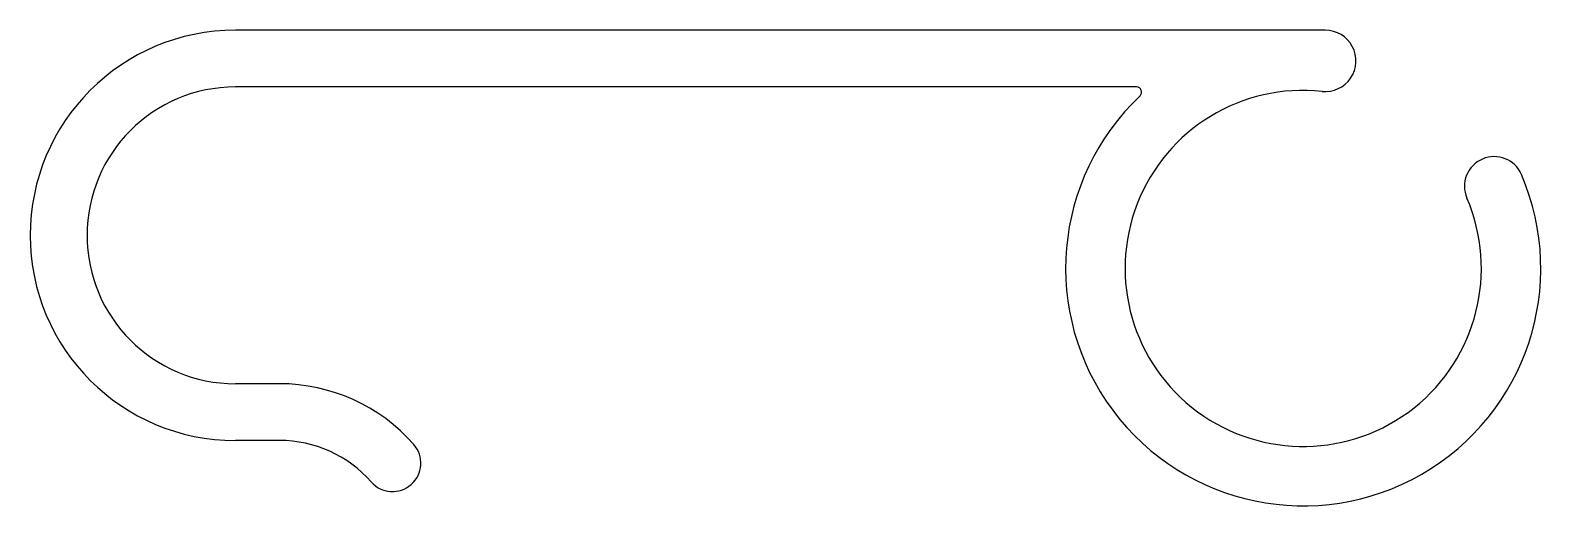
# Model space of a CAD drawing. Extents: x 963 to 1021.5, y 614.7 to 633.2.
import ezdxf

# ---------------------------------------------------------------- set-up
doc = ezdxf.new("R2010")
doc.units = 0
doc.layers.get('0').update_dxf_attribs({"linetype": 'CONTINUOUS'})

msp = doc.modelspace()

# ---------------------------------------------------------------- linework, layer by layer
for p, q in [((1013.15, 633.164), (970.947, 633.164)), ((1005.84, 630.964), (970.947, 630.964)), ((972.652, 619.464), (970.947, 619.464)), ((972.652, 617.264), (970.947, 617.264))]:
    msp.add_line(p, q)
for centre, radius, start, end in [((970.947, 625.214), 7.95, 90, 270), ((1013.15, 631.976), 1.188, 263.94677, 90), ((970.947, 625.214), 5.75, 90, 270), ((1012.297, 623.933), 6.9, 83.94677, 23.28679), ((1005.84, 630.764), 0.2, 313.38917, 90), ((1012.297, 623.933), 9.2, 133.38917, 23.28679), ((1019.692, 627.116), 1.15, 23.28679, 203.28679), ((972.652, 612.54), 6.925, 41.32734, 90), ((972.652, 612.54), 4.725, 41.32734, 90), ((977.026, 616.386), 1.1, 221.32734, 41.32734)]:
    msp.add_arc(centre, radius, start, end)

doc.saveas('drawing.dxf')
